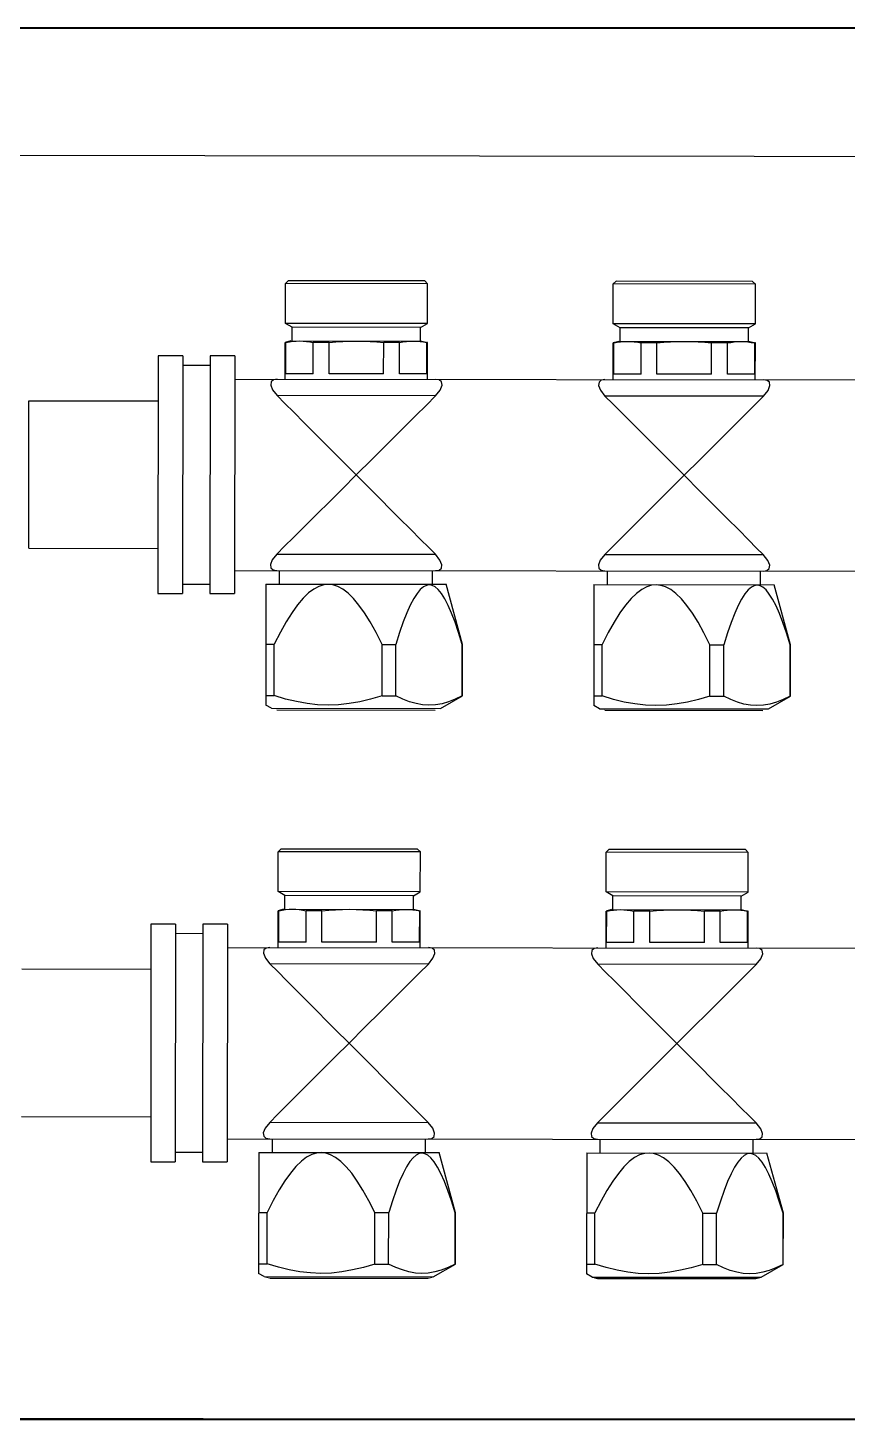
# Model space of a CAD drawing. Header units: millimetres. Extents: x 898 to 1196, y 229 to 443.
# Drawn here: x 1158.081 to 1158.1787, y 409.683 to 409.8491 of the extents above; entities that cross this region are included whole.
import ezdxf

# ---------------------------------------------------------------- set-up
doc = ezdxf.new("R2010")
doc.units = ezdxf.units.MM
doc.layers.get('0').update_dxf_attribs({"color": 41})
for name, color, linetype, lineweight in [('alim', 5, 'Continuous', 5), ('CHAUFFAGE', 4, 'Continuous', 5), ('p mur', 7, 'Continuous', 40)]:
    doc.layers.add(name, color=color, linetype=linetype, lineweight=lineweight)

# ---------------------------------------------------------------- blocks, each defined once
blk = doc.blocks.new('AUDIT_I_240531090321-0')
at = {"color": 5, "linetype": 'Continuous'}
for centre, start, end in [((12.011, 3.885), 90, 120), ((14.903, 3.885), 60, 90), ((18.011, 3.885), 90, 120), ((20.903, 3.885), 60, 90)]:
    blk.add_arc(centre, 0.2, start, end, dxfattribs=at)
blk = doc.blocks.new('c ef ecs')
at = {"layer": 'alim', "color": 5, "lineweight": -3}
for p, q in [((-303.67868, 72.86584), (-303.67835, 72.86617)), ((-303.67868, 72.86584), (-303.66175, 72.86584)), ((-303.67868, 72.8611), (-303.67868, 72.86584)), ((-303.67835, 72.86617), (-303.66208, 72.86617)), ((-303.66175, 72.86584), (-303.66208, 72.86617)), ((-303.66175, 72.8611), (-303.66175, 72.86584)), ((-303.63961, 72.86584), (-303.63929, 72.86617)), ((-303.63961, 72.8611), (-303.63961, 72.86584)), ((-303.63961, 72.86584), (-303.62268, 72.86584)), ((-303.63929, 72.86617), (-303.62301, 72.86617)), ((-303.62268, 72.86584), (-303.62301, 72.86617)), ((-303.62268, 72.8611), (-303.62268, 72.86584)), ((-303.67868, 72.8611), (-303.66175, 72.8611)), ((-303.67786, 72.86063), (-303.67868, 72.8611)), ((-303.67786, 72.86063), (-303.66256, 72.86063)), ((-303.67786, 72.859), (-303.67786, 72.86063)), ((-303.66256, 72.86063), (-303.66175, 72.8611)), ((-303.66256, 72.859), (-303.66256, 72.86063)), ((-303.6388, 72.86063), (-303.63961, 72.8611)), ((-303.63961, 72.8611), (-303.62268, 72.8611)), ((-303.6388, 72.859), (-303.6388, 72.86063)), ((-303.6388, 72.86063), (-303.6235, 72.86063)), ((-303.6235, 72.86063), (-303.62268, 72.8611)), ((-303.6235, 72.859), (-303.6235, 72.86063)), ((-303.67803, 72.859), (-303.67868, 72.85883)), ((-303.67868, 72.85883), (-303.67861, 72.85883)), ((-303.67868, 72.85445), (-303.67868, 72.85883)), ((-303.6782, 72.8589), (-303.67861, 72.85883)), ((-303.67861, 72.8551), (-303.67861, 72.85883)), ((-303.6778, 72.85896), (-303.6782, 72.8589)), ((-303.6624, 72.859), (-303.67803, 72.859)), ((-303.67739, 72.85899), (-303.6778, 72.85896)), ((-303.67698, 72.859), (-303.67739, 72.85899)), ((-303.67657, 72.85899), (-303.67698, 72.859)), ((-303.67617, 72.85896), (-303.67657, 72.85899)), ((-303.67576, 72.8589), (-303.67617, 72.85896)), ((-303.67535, 72.85883), (-303.67576, 72.8589)), ((-303.67535, 72.85883), (-303.67347, 72.85883)), ((-303.67535, 72.8551), (-303.67535, 72.85883)), ((-303.67266, 72.8589), (-303.67347, 72.85883)), ((-303.67347, 72.8551), (-303.67347, 72.85883)), ((-303.67185, 72.85896), (-303.67266, 72.8589)), ((-303.67103, 72.85899), (-303.67185, 72.85896)), ((-303.67021, 72.859), (-303.67103, 72.85899)), ((-303.6694, 72.85899), (-303.67021, 72.859)), ((-303.66858, 72.85896), (-303.6694, 72.85899)), ((-303.66777, 72.8589), (-303.66858, 72.85896)), ((-303.66696, 72.85883), (-303.66777, 72.8589)), ((-303.66696, 72.85883), (-303.66508, 72.85883)), ((-303.66696, 72.8551), (-303.66696, 72.85883)), ((-303.66467, 72.8589), (-303.66508, 72.85883)), ((-303.66508, 72.8551), (-303.66508, 72.85883)), ((-303.66426, 72.85896), (-303.66467, 72.8589)), ((-303.66386, 72.85899), (-303.66426, 72.85896)), ((-303.66345, 72.859), (-303.66386, 72.85899)), ((-303.66304, 72.85899), (-303.66345, 72.859)), ((-303.66263, 72.85896), (-303.66304, 72.85899)), ((-303.66223, 72.8589), (-303.66263, 72.85896)), ((-303.6624, 72.859), (-303.66175, 72.85883)), ((-303.66182, 72.85883), (-303.66223, 72.8589)), ((-303.66182, 72.85883), (-303.66175, 72.85883)), ((-303.66182, 72.8551), (-303.66182, 72.85883)), ((-303.66175, 72.85445), (-303.66175, 72.85883)), ((-303.63896, 72.859), (-303.63961, 72.85883)), ((-303.63961, 72.85445), (-303.63961, 72.85883)), ((-303.63961, 72.85883), (-303.63954, 72.85883)), ((-303.63913, 72.8589), (-303.63954, 72.85883)), ((-303.63954, 72.8551), (-303.63954, 72.85883)), ((-303.63873, 72.85896), (-303.63913, 72.8589)), ((-303.62333, 72.859), (-303.63896, 72.859)), ((-303.63832, 72.85899), (-303.63873, 72.85896)), ((-303.63791, 72.859), (-303.63832, 72.85899)), ((-303.63751, 72.85899), (-303.63791, 72.859)), ((-303.6371, 72.85896), (-303.63751, 72.85899)), ((-303.63669, 72.8589), (-303.6371, 72.85896)), ((-303.63629, 72.85883), (-303.63669, 72.8589)), ((-303.63629, 72.8551), (-303.63629, 72.85883)), ((-303.63629, 72.85883), (-303.6344, 72.85883)), ((-303.63359, 72.8589), (-303.6344, 72.85883)), ((-303.6344, 72.8551), (-303.6344, 72.85883)), ((-303.63278, 72.85896), (-303.63359, 72.8589)), ((-303.63197, 72.85899), (-303.63278, 72.85896)), ((-303.63115, 72.859), (-303.63197, 72.85899)), ((-303.63033, 72.85899), (-303.63115, 72.859)), ((-303.62952, 72.85896), (-303.63033, 72.85899)), ((-303.62871, 72.8589), (-303.62952, 72.85896)), ((-303.62789, 72.85883), (-303.62871, 72.8589)), ((-303.62789, 72.8551), (-303.62789, 72.85883)), ((-303.62789, 72.85883), (-303.62601, 72.85883)), ((-303.6256, 72.8589), (-303.62601, 72.85883)), ((-303.62601, 72.8551), (-303.62601, 72.85883)), ((-303.6252, 72.85896), (-303.6256, 72.8589)), ((-303.62479, 72.85899), (-303.6252, 72.85896)), ((-303.62438, 72.859), (-303.62479, 72.85899)), ((-303.62397, 72.85899), (-303.62438, 72.859)), ((-303.62357, 72.85896), (-303.62397, 72.85899)), ((-303.62316, 72.8589), (-303.62357, 72.85896)), ((-303.62333, 72.859), (-303.62268, 72.85883)), ((-303.62275, 72.85883), (-303.62316, 72.8589)), ((-303.62275, 72.8551), (-303.62275, 72.85883)), ((-303.62275, 72.85883), (-303.62268, 72.85883)), ((-303.62268, 72.85445), (-303.62268, 72.85883)), ((-303.61665, 72.85721), (-303.61665, 72.82889)), ((-303.61665, 72.85721), (-303.61372, 72.85721)), ((-303.61372, 72.85721), (-303.61372, 72.82889)), ((-303.61046, 72.85721), (-303.61046, 72.82889)), ((-303.61046, 72.85721), (-303.60753, 72.85721)), ((-303.60753, 72.85721), (-303.60753, 72.82889)), ((-303.67861, 72.8551), (-303.67535, 72.8551)), ((-303.67347, 72.8551), (-303.66696, 72.8551)), ((-303.66508, 72.8551), (-303.66182, 72.8551)), ((-303.63954, 72.8551), (-303.63629, 72.8551)), ((-303.6344, 72.8551), (-303.62789, 72.8551)), ((-303.62601, 72.8551), (-303.62275, 72.8551)), ((-303.61372, 72.85607), (-303.61046, 72.85607)), ((-303.61665, 72.85445), (-303.88718, 72.85445)), ((-303.68042, 72.85375), (-303.68037, 72.85415)), ((-303.6802, 72.85318), (-303.68042, 72.85375)), ((-303.68037, 72.85415), (-303.68009, 72.85438)), ((-303.67966, 72.85249), (-303.6802, 72.85318)), ((-303.68009, 72.85438), (-303.67966, 72.85445)), ((-303.66077, 72.85445), (-303.66033, 72.85438)), ((-303.66023, 72.85318), (-303.66077, 72.85249)), ((-303.66033, 72.85438), (-303.66006, 72.85415)), ((-303.66001, 72.85375), (-303.66023, 72.85318)), ((-303.66006, 72.85415), (-303.66001, 72.85375)), ((-303.64136, 72.85375), (-303.6413, 72.85415)), ((-303.64114, 72.85318), (-303.64136, 72.85375)), ((-303.6413, 72.85415), (-303.64103, 72.85438)), ((-303.64059, 72.85249), (-303.64114, 72.85318)), ((-303.64103, 72.85438), (-303.64059, 72.85445)), ((-303.62171, 72.85445), (-303.62127, 72.85438)), ((-303.62116, 72.85318), (-303.62171, 72.85249)), ((-303.62127, 72.85438), (-303.62099, 72.85415)), ((-303.62094, 72.85375), (-303.62116, 72.85318)), ((-303.62099, 72.85415), (-303.62094, 72.85375)), ((-303.67966, 72.85249), (-303.66077, 72.85249)), ((-303.67966, 72.85249), (-303.67855, 72.85139)), ((-303.67855, 72.85139), (-303.67726, 72.8501)), ((-303.66276, 72.85051), (-303.6617, 72.85157)), ((-303.6617, 72.85157), (-303.66077, 72.85249)), ((-303.64059, 72.85249), (-303.63949, 72.85139)), ((-303.64059, 72.85249), (-303.62171, 72.85249)), ((-303.63949, 72.85139), (-303.63819, 72.8501)), ((-303.62369, 72.85051), (-303.62263, 72.85157)), ((-303.62263, 72.85157), (-303.62171, 72.85249)), ((-303.59214, 72.85184), (-303.60753, 72.85184)), ((-303.59214, 72.83426), (-303.59214, 72.85184)), ((-303.67726, 72.8501), (-303.67572, 72.84856)), ((-303.664, 72.84927), (-303.66276, 72.85051)), ((-303.63819, 72.8501), (-303.63665, 72.84856)), ((-303.62493, 72.84927), (-303.62369, 72.85051)), ((-303.67572, 72.84856), (-303.67398, 72.84681)), ((-303.66541, 72.84786), (-303.664, 72.84927)), ((-303.63665, 72.84856), (-303.63491, 72.84681)), ((-303.62634, 72.84786), (-303.62493, 72.84927)), ((-303.67398, 72.84681), (-303.67211, 72.84495)), ((-303.66857, 72.8447), (-303.66541, 72.84786)), ((-303.63491, 72.84681), (-303.63305, 72.84495)), ((-303.6295, 72.8447), (-303.62634, 72.84786)), ((-303.67211, 72.84495), (-303.67021, 72.84305)), ((-303.67021, 72.84305), (-303.66857, 72.8447)), ((-303.63305, 72.84495), (-303.63115, 72.84305)), ((-303.63115, 72.84305), (-303.6295, 72.8447)), ((-303.67021, 72.84305), (-303.67209, 72.84118)), ((-303.66857, 72.84141), (-303.67021, 72.84305)), ((-303.63115, 72.84305), (-303.63302, 72.84118)), ((-303.62951, 72.84141), (-303.63115, 72.84305)), ((-303.664, 72.83684), (-303.66857, 72.84141)), ((-303.62494, 72.83684), (-303.62951, 72.84141)), ((-303.67209, 72.84118), (-303.67535, 72.83792)), ((-303.63302, 72.84118), (-303.63628, 72.83792)), ((-303.67672, 72.83655), (-303.67789, 72.83537)), ((-303.67535, 72.83792), (-303.67672, 72.83655)), ((-303.66276, 72.8356), (-303.664, 72.83684)), ((-303.63765, 72.83655), (-303.63883, 72.83537)), ((-303.63628, 72.83792), (-303.63765, 72.83655)), ((-303.6237, 72.8356), (-303.62494, 72.83684)), ((-303.67789, 72.83537), (-303.67886, 72.8344)), ((-303.6617, 72.83454), (-303.66276, 72.8356)), ((-303.63883, 72.83537), (-303.6398, 72.8344)), ((-303.62263, 72.83454), (-303.6237, 72.8356)), ((-303.6802, 72.83292), (-303.67965, 72.83361)), ((-303.67886, 72.8344), (-303.67965, 72.83361)), ((-303.66077, 72.83361), (-303.67965, 72.83361)), ((-303.66077, 72.83361), (-303.6617, 72.83454)), ((-303.66077, 72.83361), (-303.66023, 72.83292)), ((-303.64113, 72.83292), (-303.64059, 72.83361)), ((-303.6398, 72.8344), (-303.64059, 72.83361)), ((-303.62171, 72.83361), (-303.64059, 72.83361)), ((-303.62171, 72.83361), (-303.62263, 72.83454)), ((-303.62171, 72.83361), (-303.62116, 72.83292)), ((-303.59214, 72.83426), (-303.60753, 72.83426)), ((-303.61665, 72.83166), (-303.88718, 72.83166)), ((-303.68042, 72.83236), (-303.6802, 72.83292)), ((-303.68037, 72.83196), (-303.68042, 72.83236)), ((-303.68009, 72.83173), (-303.68037, 72.83196)), ((-303.67966, 72.83166), (-303.68009, 72.83173)), ((-303.67933, 72.83003), (-303.67933, 72.83166)), ((-303.6611, 72.83003), (-303.6611, 72.83166)), ((-303.66033, 72.83173), (-303.66077, 72.83166)), ((-303.66006, 72.83196), (-303.66033, 72.83173)), ((-303.66023, 72.83292), (-303.66001, 72.83236)), ((-303.66001, 72.83236), (-303.66006, 72.83196)), ((-303.64136, 72.83236), (-303.64113, 72.83292)), ((-303.6413, 72.83196), (-303.64136, 72.83236)), ((-303.64103, 72.83173), (-303.6413, 72.83196)), ((-303.64059, 72.83166), (-303.64103, 72.83173)), ((-303.64026, 72.83003), (-303.64026, 72.83166)), ((-303.62203, 72.83003), (-303.62203, 72.83166)), ((-303.62127, 72.83173), (-303.62171, 72.83166)), ((-303.62099, 72.83196), (-303.62127, 72.83173)), ((-303.62116, 72.83292), (-303.62094, 72.83236)), ((-303.62094, 72.83236), (-303.62099, 72.83196)), ((-303.68291, 72.82287), (-303.68096, 72.83003)), ((-303.65947, 72.83003), (-303.68096, 72.83003)), ((-303.67999, 72.8294), (-303.67962, 72.82972)), ((-303.67962, 72.82972), (-303.67927, 72.8299)), ((-303.67927, 72.8299), (-303.67893, 72.82996)), ((-303.67893, 72.82996), (-303.67859, 72.8299)), ((-303.67859, 72.8299), (-303.67824, 72.82973)), ((-303.67824, 72.82973), (-303.67787, 72.82941)), ((-303.66863, 72.82944), (-303.66803, 72.82976)), ((-303.66803, 72.82976), (-303.66745, 72.82994)), ((-303.66745, 72.82994), (-303.66691, 72.83)), ((-303.66691, 72.83), (-303.66636, 72.82995)), ((-303.66636, 72.82995), (-303.66579, 72.82977)), ((-303.66579, 72.82977), (-303.66518, 72.82945)), ((-303.65947, 72.83003), (-303.65947, 72.81562)), ((-303.64384, 72.82287), (-303.64189, 72.83003)), ((-303.6204, 72.83003), (-303.64189, 72.83003)), ((-303.64093, 72.8294), (-303.64055, 72.82972)), ((-303.64055, 72.82972), (-303.6402, 72.8299)), ((-303.6402, 72.8299), (-303.63986, 72.82996)), ((-303.63986, 72.82996), (-303.63953, 72.8299)), ((-303.63953, 72.8299), (-303.63917, 72.82973)), ((-303.63917, 72.82973), (-303.6388, 72.82941)), ((-303.62957, 72.82944), (-303.62896, 72.82976)), ((-303.62896, 72.82976), (-303.62839, 72.82994)), ((-303.62839, 72.82994), (-303.62784, 72.83)), ((-303.62784, 72.83), (-303.62729, 72.82995)), ((-303.62729, 72.82995), (-303.62672, 72.82977)), ((-303.62672, 72.82977), (-303.62612, 72.82945)), ((-303.6204, 72.83003), (-303.6204, 72.81562)), ((-303.61046, 72.83003), (-303.61372, 72.83003)), ((-303.68118, 72.82752), (-303.68078, 72.8283)), ((-303.68078, 72.8283), (-303.68038, 72.82892)), ((-303.68038, 72.82892), (-303.67999, 72.8294)), ((-303.67787, 72.82941), (-303.67748, 72.82894)), ((-303.67748, 72.82894), (-303.67708, 72.82832)), ((-303.67708, 72.82832), (-303.67668, 72.82755)), ((-303.67055, 72.82755), (-303.6699, 72.82833)), ((-303.6699, 72.82833), (-303.66926, 72.82896)), ((-303.66926, 72.82896), (-303.66863, 72.82944)), ((-303.66518, 72.82945), (-303.66455, 72.82898)), ((-303.66455, 72.82898), (-303.66391, 72.82836)), ((-303.66391, 72.82836), (-303.66325, 72.82758)), ((-303.64211, 72.82752), (-303.64171, 72.8283)), ((-303.64171, 72.8283), (-303.64131, 72.82892)), ((-303.64131, 72.82892), (-303.64093, 72.8294)), ((-303.6388, 72.82941), (-303.63841, 72.82894)), ((-303.63841, 72.82894), (-303.63802, 72.82832)), ((-303.63802, 72.82832), (-303.63761, 72.82755)), ((-303.63149, 72.82755), (-303.63083, 72.82833)), ((-303.63083, 72.82833), (-303.63019, 72.82896)), ((-303.63019, 72.82896), (-303.62957, 72.82944)), ((-303.62612, 72.82945), (-303.62549, 72.82898)), ((-303.62549, 72.82898), (-303.62484, 72.82836)), ((-303.62484, 72.82836), (-303.62418, 72.82758)), ((-303.61372, 72.82889), (-303.61665, 72.82889)), ((-303.60753, 72.82889), (-303.61046, 72.82889)), ((-303.682, 72.82552), (-303.68159, 72.8266)), ((-303.68159, 72.8266), (-303.68118, 72.82752)), ((-303.67668, 72.82755), (-303.67627, 72.82662)), ((-303.67627, 72.82662), (-303.67584, 72.82554)), ((-303.67189, 72.82554), (-303.67122, 72.82662)), ((-303.67122, 72.82662), (-303.67055, 72.82755)), ((-303.66325, 72.82758), (-303.66258, 72.82664)), ((-303.66258, 72.82664), (-303.6619, 72.82555)), ((-303.64294, 72.82552), (-303.64252, 72.8266)), ((-303.64252, 72.8266), (-303.64211, 72.82752)), ((-303.63761, 72.82755), (-303.6372, 72.82662)), ((-303.6372, 72.82662), (-303.63678, 72.82554)), ((-303.63283, 72.82554), (-303.63215, 72.82662)), ((-303.63215, 72.82662), (-303.63149, 72.82755)), ((-303.62418, 72.82758), (-303.62352, 72.82664)), ((-303.62352, 72.82664), (-303.62283, 72.82555)), ((-303.68243, 72.82428), (-303.682, 72.82552)), ((-303.67584, 72.82554), (-303.67541, 72.82429)), ((-303.67259, 72.82429), (-303.67189, 72.82554)), ((-303.6619, 72.82555), (-303.6612, 72.8243)), ((-303.64337, 72.82428), (-303.64294, 72.82552)), ((-303.63678, 72.82554), (-303.63634, 72.82429)), ((-303.63353, 72.82429), (-303.63283, 72.82554)), ((-303.62283, 72.82555), (-303.62213, 72.8243)), ((-303.68288, 72.82287), (-303.68243, 72.82428)), ((-303.67541, 72.82429), (-303.67496, 72.82287)), ((-303.67332, 72.82287), (-303.67259, 72.82429)), ((-303.6612, 72.8243), (-303.66047, 72.82287)), ((-303.64381, 72.82287), (-303.64337, 72.82428)), ((-303.63634, 72.82429), (-303.6359, 72.82287)), ((-303.63425, 72.82287), (-303.63353, 72.82429)), ((-303.62213, 72.8243), (-303.6214, 72.82287)), ((-303.68288, 72.82287), (-303.68291, 72.82287)), ((-303.68291, 72.81675), (-303.68291, 72.82287)), ((-303.68288, 72.81675), (-303.68288, 72.82287)), ((-303.67332, 72.82287), (-303.67496, 72.82287)), ((-303.67496, 72.81675), (-303.67496, 72.82287)), ((-303.67332, 72.81675), (-303.67332, 72.82287)), ((-303.65947, 72.82287), (-303.66047, 72.82287)), ((-303.66047, 72.81675), (-303.66047, 72.82287)), ((-303.64384, 72.81675), (-303.64384, 72.82287)), ((-303.64381, 72.82287), (-303.64384, 72.82287)), ((-303.64381, 72.81675), (-303.64381, 72.82287)), ((-303.6359, 72.81675), (-303.6359, 72.82287)), ((-303.63425, 72.82287), (-303.6359, 72.82287)), ((-303.63425, 72.81675), (-303.63425, 72.82287)), ((-303.6214, 72.81675), (-303.6214, 72.82287)), ((-303.6204, 72.82287), (-303.6214, 72.82287)), ((-303.68288, 72.81675), (-303.68291, 72.81675)), ((-303.68028, 72.81523), (-303.68291, 72.81675)), ((-303.68288, 72.81675), (-303.68204, 72.81634)), ((-303.6758, 72.81634), (-303.67496, 72.81675)), ((-303.67332, 72.81675), (-303.67496, 72.81675)), ((-303.67332, 72.81675), (-303.67196, 72.81634)), ((-303.66183, 72.81634), (-303.66047, 72.81675)), ((-303.65947, 72.81675), (-303.66047, 72.81675)), ((-303.64122, 72.81523), (-303.64384, 72.81675)), ((-303.64381, 72.81675), (-303.64384, 72.81675)), ((-303.64381, 72.81675), (-303.64298, 72.81634)), ((-303.63673, 72.81634), (-303.6359, 72.81675)), ((-303.63425, 72.81675), (-303.6359, 72.81675)), ((-303.63425, 72.81675), (-303.63289, 72.81634)), ((-303.62276, 72.81634), (-303.6214, 72.81675)), ((-303.6204, 72.81675), (-303.6214, 72.81675)), ((-303.68204, 72.81634), (-303.68125, 72.81604)), ((-303.68125, 72.81604), (-303.68047, 72.81581)), ((-303.68047, 72.81581), (-303.67969, 72.81568)), ((-303.66015, 72.81523), (-303.68028, 72.81523)), ((-303.67969, 72.81568), (-303.67892, 72.81563)), ((-303.6608, 72.81505), (-303.67963, 72.81505)), ((-303.67892, 72.81563), (-303.67815, 72.81568)), ((-303.67815, 72.81568), (-303.67738, 72.81581)), ((-303.67738, 72.81581), (-303.6766, 72.81604)), ((-303.6766, 72.81604), (-303.6758, 72.81634)), ((-303.67196, 72.81634), (-303.67066, 72.81603)), ((-303.67066, 72.81603), (-303.6694, 72.81581)), ((-303.6694, 72.81581), (-303.66814, 72.81567)), ((-303.66814, 72.81567), (-303.66689, 72.81562)), ((-303.66689, 72.81562), (-303.66564, 72.81567)), ((-303.66564, 72.81567), (-303.66439, 72.81581)), ((-303.66439, 72.81581), (-303.66312, 72.81603)), ((-303.66312, 72.81603), (-303.66183, 72.81634)), ((-303.66015, 72.81523), (-303.65947, 72.81562)), ((-303.64298, 72.81634), (-303.64218, 72.81604)), ((-303.64218, 72.81604), (-303.6414, 72.81581)), ((-303.6414, 72.81581), (-303.64063, 72.81568)), ((-303.62108, 72.81523), (-303.64122, 72.81523)), ((-303.64063, 72.81568), (-303.63985, 72.81563)), ((-303.62173, 72.81505), (-303.64057, 72.81505)), ((-303.63985, 72.81563), (-303.63908, 72.81568)), ((-303.63908, 72.81568), (-303.63831, 72.81581)), ((-303.63831, 72.81581), (-303.63753, 72.81604)), ((-303.63753, 72.81604), (-303.63673, 72.81634)), ((-303.63289, 72.81634), (-303.6316, 72.81603)), ((-303.6316, 72.81603), (-303.63033, 72.81581)), ((-303.63033, 72.81581), (-303.62908, 72.81567)), ((-303.62908, 72.81567), (-303.62782, 72.81562)), ((-303.62782, 72.81562), (-303.62657, 72.81567)), ((-303.62657, 72.81567), (-303.62532, 72.81581)), ((-303.62532, 72.81581), (-303.62406, 72.81603)), ((-303.62406, 72.81603), (-303.62276, 72.81634)), ((-303.62108, 72.81523), (-303.6204, 72.81562))]:
    blk.add_line(p, q, dxfattribs=at)
at = {"layer": 'alim', "color": 1, "lineweight": -3}
for p, q in [((-303.6779, 72.79814), (-303.67758, 72.79846)), ((-303.6779, 72.79814), (-303.66098, 72.79814)), ((-303.6779, 72.7934), (-303.6779, 72.79814)), ((-303.67758, 72.79846), (-303.6613, 72.79846)), ((-303.66098, 72.79814), (-303.6613, 72.79846)), ((-303.66098, 72.7934), (-303.66098, 72.79814)), ((-303.63884, 72.79814), (-303.63851, 72.79846)), ((-303.63884, 72.7934), (-303.63884, 72.79814)), ((-303.63884, 72.79814), (-303.62191, 72.79814)), ((-303.63851, 72.79846), (-303.62223, 72.79846)), ((-303.62191, 72.79814), (-303.62223, 72.79846)), ((-303.62191, 72.7934), (-303.62191, 72.79814)), ((-303.6779, 72.7934), (-303.66098, 72.7934)), ((-303.67709, 72.79293), (-303.6779, 72.7934)), ((-303.66179, 72.79293), (-303.66098, 72.7934)), ((-303.63802, 72.79293), (-303.63884, 72.7934)), ((-303.63884, 72.7934), (-303.62191, 72.7934)), ((-303.62272, 72.79293), (-303.62191, 72.7934)), ((-303.67709, 72.79293), (-303.66179, 72.79293)), ((-303.67709, 72.7913), (-303.67709, 72.79293)), ((-303.66179, 72.7913), (-303.66179, 72.79293)), ((-303.63802, 72.7913), (-303.63802, 72.79293)), ((-303.63802, 72.79293), (-303.62272, 72.79293)), ((-303.62272, 72.7913), (-303.62272, 72.79293)), ((-303.67725, 72.7913), (-303.6779, 72.79112)), ((-303.6779, 72.79112), (-303.67783, 72.79112)), ((-303.6779, 72.78674), (-303.6779, 72.79112)), ((-303.67743, 72.7912), (-303.67783, 72.79112)), ((-303.67783, 72.78739), (-303.67783, 72.79112)), ((-303.67702, 72.79125), (-303.67743, 72.7912)), ((-303.66163, 72.7913), (-303.67725, 72.7913)), ((-303.67661, 72.79129), (-303.67702, 72.79125)), ((-303.67621, 72.7913), (-303.67661, 72.79129)), ((-303.6758, 72.79129), (-303.67621, 72.7913)), ((-303.67539, 72.79125), (-303.6758, 72.79129)), ((-303.67499, 72.7912), (-303.67539, 72.79125)), ((-303.67458, 72.79112), (-303.67499, 72.7912)), ((-303.67458, 72.79112), (-303.67269, 72.79112)), ((-303.67458, 72.78739), (-303.67458, 72.79112)), ((-303.67188, 72.7912), (-303.67269, 72.79112)), ((-303.67269, 72.78739), (-303.67269, 72.79112)), ((-303.67107, 72.79125), (-303.67188, 72.7912)), ((-303.67026, 72.79129), (-303.67107, 72.79125)), ((-303.66944, 72.7913), (-303.67026, 72.79129)), ((-303.66862, 72.79129), (-303.66944, 72.7913)), ((-303.66781, 72.79125), (-303.66862, 72.79129)), ((-303.667, 72.7912), (-303.66781, 72.79125)), ((-303.66618, 72.79112), (-303.667, 72.7912)), ((-303.66618, 72.79112), (-303.6643, 72.79112)), ((-303.66618, 72.78739), (-303.66618, 72.79112)), ((-303.66389, 72.7912), (-303.6643, 72.79112)), ((-303.6643, 72.78739), (-303.6643, 72.79112)), ((-303.66349, 72.79125), (-303.66389, 72.7912)), ((-303.66308, 72.79129), (-303.66349, 72.79125)), ((-303.66267, 72.7913), (-303.66308, 72.79129)), ((-303.66227, 72.79129), (-303.66267, 72.7913)), ((-303.66186, 72.79125), (-303.66227, 72.79129)), ((-303.66145, 72.7912), (-303.66186, 72.79125)), ((-303.66163, 72.7913), (-303.66098, 72.79112)), ((-303.66105, 72.79112), (-303.66145, 72.7912)), ((-303.66105, 72.79112), (-303.66098, 72.79112)), ((-303.66105, 72.78739), (-303.66105, 72.79112)), ((-303.66098, 72.78674), (-303.66098, 72.79112)), ((-303.63819, 72.7913), (-303.63884, 72.79112)), ((-303.63884, 72.78674), (-303.63884, 72.79112)), ((-303.63884, 72.79112), (-303.63877, 72.79112)), ((-303.63836, 72.7912), (-303.63877, 72.79112)), ((-303.63877, 72.78739), (-303.63877, 72.79112)), ((-303.63795, 72.79125), (-303.63836, 72.7912)), ((-303.62256, 72.7913), (-303.63819, 72.7913)), ((-303.63755, 72.79129), (-303.63795, 72.79125)), ((-303.63714, 72.7913), (-303.63755, 72.79129)), ((-303.63673, 72.79129), (-303.63714, 72.7913)), ((-303.63632, 72.79125), (-303.63673, 72.79129)), ((-303.63592, 72.7912), (-303.63632, 72.79125)), ((-303.63551, 72.79112), (-303.63592, 72.7912)), ((-303.63551, 72.78739), (-303.63551, 72.79112)), ((-303.63551, 72.79112), (-303.63363, 72.79112)), ((-303.63282, 72.7912), (-303.63363, 72.79112)), ((-303.63363, 72.78739), (-303.63363, 72.79112)), ((-303.632, 72.79125), (-303.63282, 72.7912)), ((-303.63119, 72.79129), (-303.632, 72.79125)), ((-303.63037, 72.7913), (-303.63119, 72.79129)), ((-303.62956, 72.79129), (-303.63037, 72.7913)), ((-303.62874, 72.79125), (-303.62956, 72.79129)), ((-303.62793, 72.7912), (-303.62874, 72.79125)), ((-303.62712, 72.79112), (-303.62793, 72.7912)), ((-303.62712, 72.78739), (-303.62712, 72.79112)), ((-303.62712, 72.79112), (-303.62523, 72.79112)), ((-303.62483, 72.7912), (-303.62523, 72.79112)), ((-303.62523, 72.78739), (-303.62523, 72.79112)), ((-303.62442, 72.79125), (-303.62483, 72.7912)), ((-303.62401, 72.79129), (-303.62442, 72.79125)), ((-303.62361, 72.7913), (-303.62401, 72.79129)), ((-303.6232, 72.79129), (-303.62361, 72.7913)), ((-303.62279, 72.79125), (-303.6232, 72.79129)), ((-303.62239, 72.7912), (-303.62279, 72.79125)), ((-303.62256, 72.7913), (-303.62191, 72.79112)), ((-303.62198, 72.79112), (-303.62239, 72.7912)), ((-303.62198, 72.78739), (-303.62198, 72.79112)), ((-303.62198, 72.79112), (-303.62191, 72.79112)), ((-303.62191, 72.78674), (-303.62191, 72.79112)), ((-303.61588, 72.78951), (-303.61588, 72.76118)), ((-303.61588, 72.78951), (-303.61295, 72.78951)), ((-303.61295, 72.78951), (-303.61295, 72.76118)), ((-303.61295, 72.78837), (-303.60969, 72.78837)), ((-303.60969, 72.78951), (-303.60969, 72.76118)), ((-303.60969, 72.78951), (-303.60676, 72.78951)), ((-303.60676, 72.78951), (-303.60676, 72.76118)), ((-303.61588, 72.78674), (-303.88641, 72.78674)), ((-303.67959, 72.78644), (-303.67932, 72.78667)), ((-303.67932, 72.78667), (-303.67888, 72.78674)), ((-303.67783, 72.78739), (-303.67458, 72.78739)), ((-303.67269, 72.78739), (-303.66618, 72.78739)), ((-303.6643, 72.78739), (-303.66105, 72.78739)), ((-303.66, 72.78674), (-303.65956, 72.78667)), ((-303.65956, 72.78667), (-303.65929, 72.78644)), ((-303.64053, 72.78644), (-303.64025, 72.78667)), ((-303.64025, 72.78667), (-303.63981, 72.78674)), ((-303.63877, 72.78739), (-303.63551, 72.78739)), ((-303.63363, 72.78739), (-303.62712, 72.78739)), ((-303.62523, 72.78739), (-303.62198, 72.78739)), ((-303.62093, 72.78674), (-303.62049, 72.78667)), ((-303.62049, 72.78667), (-303.62022, 72.78644)), ((-303.67965, 72.78604), (-303.67959, 72.78644)), ((-303.67943, 72.78547), (-303.67965, 72.78604)), ((-303.67888, 72.78479), (-303.67943, 72.78547)), ((-303.65945, 72.78548), (-303.66, 72.78479)), ((-303.65923, 72.78604), (-303.65945, 72.78548)), ((-303.65929, 72.78644), (-303.65923, 72.78604)), ((-303.64058, 72.78604), (-303.64053, 72.78644)), ((-303.64036, 72.78547), (-303.64058, 72.78604)), ((-303.63981, 72.78479), (-303.64036, 72.78547)), ((-303.62039, 72.78548), (-303.62093, 72.78479)), ((-303.62017, 72.78604), (-303.62039, 72.78548)), ((-303.62022, 72.78644), (-303.62017, 72.78604)), ((-303.67888, 72.78479), (-303.66, 72.78479)), ((-303.67888, 72.78479), (-303.67778, 72.78369)), ((-303.67778, 72.78369), (-303.67648, 72.78239)), ((-303.66198, 72.7828), (-303.66092, 72.78386)), ((-303.66092, 72.78386), (-303.66, 72.78479)), ((-303.63981, 72.78479), (-303.63871, 72.78369)), ((-303.63981, 72.78479), (-303.62093, 72.78479)), ((-303.63871, 72.78369), (-303.63742, 72.78239)), ((-303.62292, 72.7828), (-303.62186, 72.78386)), ((-303.62186, 72.78386), (-303.62093, 72.78479)), ((-303.59136, 72.78414), (-303.60676, 72.78414)), ((-303.67648, 72.78239), (-303.67494, 72.78085)), ((-303.66463, 72.78015), (-303.66322, 72.78157)), ((-303.66322, 72.78157), (-303.66198, 72.7828)), ((-303.63742, 72.78239), (-303.63588, 72.78085)), ((-303.62557, 72.78015), (-303.62415, 72.78157)), ((-303.62415, 72.78157), (-303.62292, 72.7828)), ((-303.67494, 72.78085), (-303.6732, 72.77911)), ((-303.66779, 72.77699), (-303.66463, 72.78015)), ((-303.63588, 72.78085), (-303.63414, 72.77911)), ((-303.62873, 72.77699), (-303.62557, 72.78015)), ((-303.6732, 72.77911), (-303.67134, 72.77725)), ((-303.63414, 72.77911), (-303.63227, 72.77725)), ((-303.67134, 72.77725), (-303.66944, 72.77535)), ((-303.66944, 72.77535), (-303.66779, 72.77699)), ((-303.63227, 72.77725), (-303.63037, 72.77535)), ((-303.63037, 72.77535), (-303.62873, 72.77699)), ((-303.66944, 72.77535), (-303.67131, 72.77348)), ((-303.6678, 72.77371), (-303.66944, 72.77535)), ((-303.63037, 72.77535), (-303.63224, 72.77348)), ((-303.62873, 72.77371), (-303.63037, 72.77535)), ((-303.67131, 72.77348), (-303.67457, 72.77021)), ((-303.66323, 72.76914), (-303.6678, 72.77371)), ((-303.63224, 72.77348), (-303.63551, 72.77021)), ((-303.62416, 72.76914), (-303.62873, 72.77371)), ((-303.67457, 72.77021), (-303.67594, 72.76885)), ((-303.63551, 72.77021), (-303.63687, 72.76885)), ((-303.67594, 72.76885), (-303.67712, 72.76767)), ((-303.66199, 72.7679), (-303.66323, 72.76914)), ((-303.63687, 72.76885), (-303.63805, 72.76767)), ((-303.62292, 72.7679), (-303.62416, 72.76914)), ((-303.67809, 72.7667), (-303.67888, 72.76591)), ((-303.67712, 72.76767), (-303.67809, 72.7667)), ((-303.66092, 72.76683), (-303.66199, 72.7679)), ((-303.66, 72.7659), (-303.66092, 72.76683)), ((-303.63902, 72.7667), (-303.63981, 72.76591)), ((-303.63805, 72.76767), (-303.63902, 72.7667)), ((-303.62186, 72.76683), (-303.62292, 72.7679)), ((-303.62093, 72.7659), (-303.62186, 72.76683)), ((-303.59136, 72.76656), (-303.60676, 72.76656)), ((-303.67965, 72.76465), (-303.67943, 72.76522)), ((-303.67943, 72.76522), (-303.67888, 72.76591)), ((-303.66, 72.76591), (-303.67888, 72.76591)), ((-303.66, 72.7659), (-303.65945, 72.76522)), ((-303.65945, 72.76522), (-303.65923, 72.76465)), ((-303.64058, 72.76465), (-303.64036, 72.76522)), ((-303.64036, 72.76522), (-303.63981, 72.76591)), ((-303.62093, 72.76591), (-303.63981, 72.76591)), ((-303.62093, 72.7659), (-303.62039, 72.76522)), ((-303.62039, 72.76522), (-303.62017, 72.76465)), ((-303.61588, 72.76395), (-303.88641, 72.76395)), ((-303.67959, 72.76425), (-303.67965, 72.76465)), ((-303.67932, 72.76402), (-303.67959, 72.76425)), ((-303.67888, 72.76395), (-303.67932, 72.76402)), ((-303.67855, 72.76232), (-303.67855, 72.76395)), ((-303.66032, 72.76232), (-303.66032, 72.76395)), ((-303.65956, 72.76402), (-303.66, 72.76395)), ((-303.65929, 72.76425), (-303.65956, 72.76402)), ((-303.65923, 72.76465), (-303.65929, 72.76425)), ((-303.64053, 72.76425), (-303.64058, 72.76465)), ((-303.64025, 72.76402), (-303.64053, 72.76425)), ((-303.63981, 72.76395), (-303.64025, 72.76402)), ((-303.63949, 72.76232), (-303.63949, 72.76395)), ((-303.62126, 72.76232), (-303.62126, 72.76395)), ((-303.62049, 72.76402), (-303.62093, 72.76395)), ((-303.62022, 72.76425), (-303.62049, 72.76402)), ((-303.62017, 72.76465), (-303.62022, 72.76425)), ((-303.68214, 72.75516), (-303.68018, 72.76232)), ((-303.6587, 72.76232), (-303.68018, 72.76232)), ((-303.67961, 72.76122), (-303.67922, 72.76169)), ((-303.67922, 72.76169), (-303.67885, 72.76201)), ((-303.67885, 72.76201), (-303.67849, 72.76219)), ((-303.67849, 72.76219), (-303.67815, 72.76225)), ((-303.67815, 72.76225), (-303.67782, 72.7622)), ((-303.67782, 72.7622), (-303.67747, 72.76202)), ((-303.67747, 72.76202), (-303.67709, 72.76171)), ((-303.67709, 72.76171), (-303.6767, 72.76124)), ((-303.66848, 72.76125), (-303.66786, 72.76173)), ((-303.66786, 72.76173), (-303.66725, 72.76205)), ((-303.66725, 72.76205), (-303.66668, 72.76224)), ((-303.66668, 72.76224), (-303.66613, 72.7623)), ((-303.66613, 72.7623), (-303.66558, 72.76224)), ((-303.66558, 72.76224), (-303.66501, 72.76207)), ((-303.66501, 72.76207), (-303.66441, 72.76175)), ((-303.66441, 72.76175), (-303.66378, 72.76128)), ((-303.6587, 72.76232), (-303.6587, 72.74791)), ((-303.64307, 72.75516), (-303.64112, 72.76232)), ((-303.61963, 72.76232), (-303.64112, 72.76232)), ((-303.64054, 72.76122), (-303.64015, 72.76169)), ((-303.64015, 72.76169), (-303.63978, 72.76201)), ((-303.63978, 72.76201), (-303.63943, 72.76219)), ((-303.63943, 72.76219), (-303.63909, 72.76225)), ((-303.63909, 72.76225), (-303.63875, 72.7622)), ((-303.63875, 72.7622), (-303.6384, 72.76202)), ((-303.6384, 72.76202), (-303.63803, 72.76171)), ((-303.63803, 72.76171), (-303.63764, 72.76124)), ((-303.62942, 72.76125), (-303.62879, 72.76173)), ((-303.62879, 72.76173), (-303.62819, 72.76205)), ((-303.62819, 72.76205), (-303.62761, 72.76224)), ((-303.62761, 72.76224), (-303.62706, 72.7623)), ((-303.62706, 72.7623), (-303.62652, 72.76224)), ((-303.62652, 72.76224), (-303.62595, 72.76207)), ((-303.62595, 72.76207), (-303.62534, 72.76175)), ((-303.62534, 72.76175), (-303.62471, 72.76128)), ((-303.61963, 72.76232), (-303.61963, 72.74791)), ((-303.60969, 72.76232), (-303.61295, 72.76232)), ((-303.6804, 72.75982), (-303.68, 72.76059)), ((-303.68, 72.76059), (-303.67961, 72.76122)), ((-303.6767, 72.76124), (-303.67631, 72.76062)), ((-303.67631, 72.76062), (-303.6759, 72.75984)), ((-303.66978, 72.75985), (-303.66913, 72.76063)), ((-303.66913, 72.76063), (-303.66848, 72.76125)), ((-303.66378, 72.76128), (-303.66313, 72.76065)), ((-303.66313, 72.76065), (-303.66248, 72.75987)), ((-303.64134, 72.75982), (-303.64093, 72.76059)), ((-303.64093, 72.76059), (-303.64054, 72.76122)), ((-303.63764, 72.76124), (-303.63724, 72.76062)), ((-303.63724, 72.76062), (-303.63684, 72.75984)), ((-303.63071, 72.75985), (-303.63006, 72.76063)), ((-303.63006, 72.76063), (-303.62942, 72.76125)), ((-303.62471, 72.76128), (-303.62407, 72.76065)), ((-303.62407, 72.76065), (-303.62341, 72.75987)), ((-303.61295, 72.76118), (-303.61588, 72.76118)), ((-303.60676, 72.76118), (-303.60969, 72.76118)), ((-303.68123, 72.75782), (-303.68081, 72.75889)), ((-303.68081, 72.75889), (-303.6804, 72.75982)), ((-303.6759, 72.75984), (-303.67549, 72.75892)), ((-303.67549, 72.75892), (-303.67507, 72.75783)), ((-303.67112, 72.75783), (-303.67044, 72.75892)), ((-303.67044, 72.75892), (-303.66978, 72.75985)), ((-303.66248, 72.75987), (-303.66181, 72.75894)), ((-303.66181, 72.75894), (-303.66112, 72.75785)), ((-303.64216, 72.75782), (-303.64175, 72.75889)), ((-303.64175, 72.75889), (-303.64134, 72.75982)), ((-303.63684, 72.75984), (-303.63642, 72.75892)), ((-303.63642, 72.75892), (-303.636, 72.75783)), ((-303.63205, 72.75783), (-303.63138, 72.75892)), ((-303.63138, 72.75892), (-303.63071, 72.75985)), ((-303.62341, 72.75987), (-303.62274, 72.75894)), ((-303.62274, 72.75894), (-303.62206, 72.75785)), ((-303.68166, 72.75657), (-303.68123, 72.75782)), ((-303.67507, 72.75783), (-303.67464, 72.75658)), ((-303.67464, 72.75658), (-303.67419, 72.75516)), ((-303.67254, 72.75516), (-303.67182, 72.75658)), ((-303.67182, 72.75658), (-303.67112, 72.75783)), ((-303.66112, 72.75785), (-303.66042, 72.75659)), ((-303.66042, 72.75659), (-303.65969, 72.75516)), ((-303.64259, 72.75657), (-303.64216, 72.75782)), ((-303.636, 72.75783), (-303.63557, 72.75658)), ((-303.63557, 72.75658), (-303.63512, 72.75516)), ((-303.63347, 72.75516), (-303.63275, 72.75658)), ((-303.63275, 72.75658), (-303.63205, 72.75783)), ((-303.62206, 72.75785), (-303.62136, 72.75659)), ((-303.62136, 72.75659), (-303.62063, 72.75516)), ((-303.68211, 72.75516), (-303.68214, 72.75516)), ((-303.68214, 72.74904), (-303.68214, 72.75516)), ((-303.68211, 72.75516), (-303.68166, 72.75657)), ((-303.68211, 72.74904), (-303.68211, 72.75516)), ((-303.67254, 72.75516), (-303.67419, 72.75516)), ((-303.67419, 72.74904), (-303.67419, 72.75516)), ((-303.67254, 72.74904), (-303.67254, 72.75516)), ((-303.6587, 72.75516), (-303.65969, 72.75516)), ((-303.65969, 72.74904), (-303.65969, 72.75516)), ((-303.64307, 72.74904), (-303.64307, 72.75516)), ((-303.64304, 72.75516), (-303.64307, 72.75516)), ((-303.64304, 72.75516), (-303.64259, 72.75657)), ((-303.64304, 72.74904), (-303.64304, 72.75516)), ((-303.63512, 72.74904), (-303.63512, 72.75516)), ((-303.63347, 72.75516), (-303.63512, 72.75516)), ((-303.63347, 72.74904), (-303.63347, 72.75516)), ((-303.62063, 72.74904), (-303.62063, 72.75516)), ((-303.61963, 72.75516), (-303.62063, 72.75516)), ((-303.68211, 72.74904), (-303.68214, 72.74904)), ((-303.67951, 72.74752), (-303.68214, 72.74904)), ((-303.68211, 72.74904), (-303.68127, 72.74864)), ((-303.68127, 72.74864), (-303.68047, 72.74833)), ((-303.68047, 72.74833), (-303.67969, 72.74811)), ((-303.6766, 72.74811), (-303.67582, 72.74833)), ((-303.67582, 72.74833), (-303.67502, 72.74864)), ((-303.67502, 72.74864), (-303.67419, 72.74904)), ((-303.67254, 72.74904), (-303.67419, 72.74904)), ((-303.67254, 72.74904), (-303.67118, 72.74864)), ((-303.67118, 72.74864), (-303.66989, 72.74833)), ((-303.66989, 72.74833), (-303.66862, 72.7481)), ((-303.66361, 72.7481), (-303.66235, 72.74833)), ((-303.66235, 72.74833), (-303.66105, 72.74864)), ((-303.66105, 72.74864), (-303.65969, 72.74904)), ((-303.6587, 72.74904), (-303.65969, 72.74904)), ((-303.64044, 72.74752), (-303.64307, 72.74904)), ((-303.64304, 72.74904), (-303.64307, 72.74904)), ((-303.64304, 72.74904), (-303.6422, 72.74864)), ((-303.6422, 72.74864), (-303.6414, 72.74833)), ((-303.6414, 72.74833), (-303.64062, 72.74811)), ((-303.63754, 72.74811), (-303.63676, 72.74833)), ((-303.63676, 72.74833), (-303.63596, 72.74864)), ((-303.63596, 72.74864), (-303.63512, 72.74904)), ((-303.63347, 72.74904), (-303.63512, 72.74904)), ((-303.63347, 72.74904), (-303.63212, 72.74864)), ((-303.63212, 72.74864), (-303.63082, 72.74833)), ((-303.63082, 72.74833), (-303.62956, 72.7481)), ((-303.62454, 72.7481), (-303.62328, 72.74833)), ((-303.62328, 72.74833), (-303.62199, 72.74864)), ((-303.62199, 72.74864), (-303.62063, 72.74904)), ((-303.61963, 72.74904), (-303.62063, 72.74904)), ((-303.67969, 72.74811), (-303.67892, 72.74797)), ((-303.65937, 72.74752), (-303.67951, 72.74752)), ((-303.67892, 72.74797), (-303.67815, 72.74792)), ((-303.66002, 72.74735), (-303.67886, 72.74735)), ((-303.67815, 72.74792), (-303.67737, 72.74797)), ((-303.67737, 72.74797), (-303.6766, 72.74811)), ((-303.66862, 72.7481), (-303.66737, 72.74796)), ((-303.66737, 72.74796), (-303.66612, 72.74792)), ((-303.66612, 72.74792), (-303.66486, 72.74796)), ((-303.66486, 72.74796), (-303.66361, 72.7481)), ((-303.65937, 72.74752), (-303.6587, 72.74791)), ((-303.64062, 72.74811), (-303.63985, 72.74797)), ((-303.6203, 72.74752), (-303.64044, 72.74752)), ((-303.63985, 72.74797), (-303.63908, 72.74792)), ((-303.62096, 72.74735), (-303.63979, 72.74735)), ((-303.63908, 72.74792), (-303.63831, 72.74797)), ((-303.63831, 72.74797), (-303.63754, 72.74811)), ((-303.62956, 72.7481), (-303.6283, 72.74796)), ((-303.6283, 72.74796), (-303.62705, 72.74792)), ((-303.62705, 72.74792), (-303.6258, 72.74796)), ((-303.6258, 72.74796), (-303.62454, 72.7481)), ((-303.6203, 72.74752), (-303.61963, 72.74791))]:
    blk.add_line(p, q, dxfattribs=at)
at = {"layer": 'alim', "color": 1, "linetype": 'ByBlock', "lineweight": -3}
blk.add_lwpolyline([(-303.97318, 72.88104), (-303.48203, 72.88104), (-303.48203, 72.73061), (-303.97318, 72.73061)], close=True, dxfattribs=at)
at = {"layer": 'alim', "color": 1, "lineweight": -3, "xscale": 0.006511055038041, "yscale": 0.006511055038041, "zscale": 0.006511055038041, "rotation": 180}
blk.add_blockref('AUDIT_I_240531090321-0', (-303.54275, 72.77395), dxfattribs=at)

msp = doc.modelspace()

# ---------------------------------------------------------------- linework, layer by layer
at = {"layer": 'p mur'}
msp.add_line((1157.26347, 409.8491), (1158.71347, 409.8491), dxfattribs=at)
msp.add_lwpolyline([(1157.78284, 409.8491), (1158.65014, 409.8491), (1158.65014, 409.68329), (1157.78284, 409.68329)], close=True, dxfattribs=at)

# ---------------------------------------------------------------- block references
at = {"layer": 'CHAUFFAGE', "xscale": -1, "rotation": 359.9305508729037}
msp.add_blockref('c ef ecs', (854.40095, 337.32088), dxfattribs=at)

doc.saveas('drawing.dxf')
